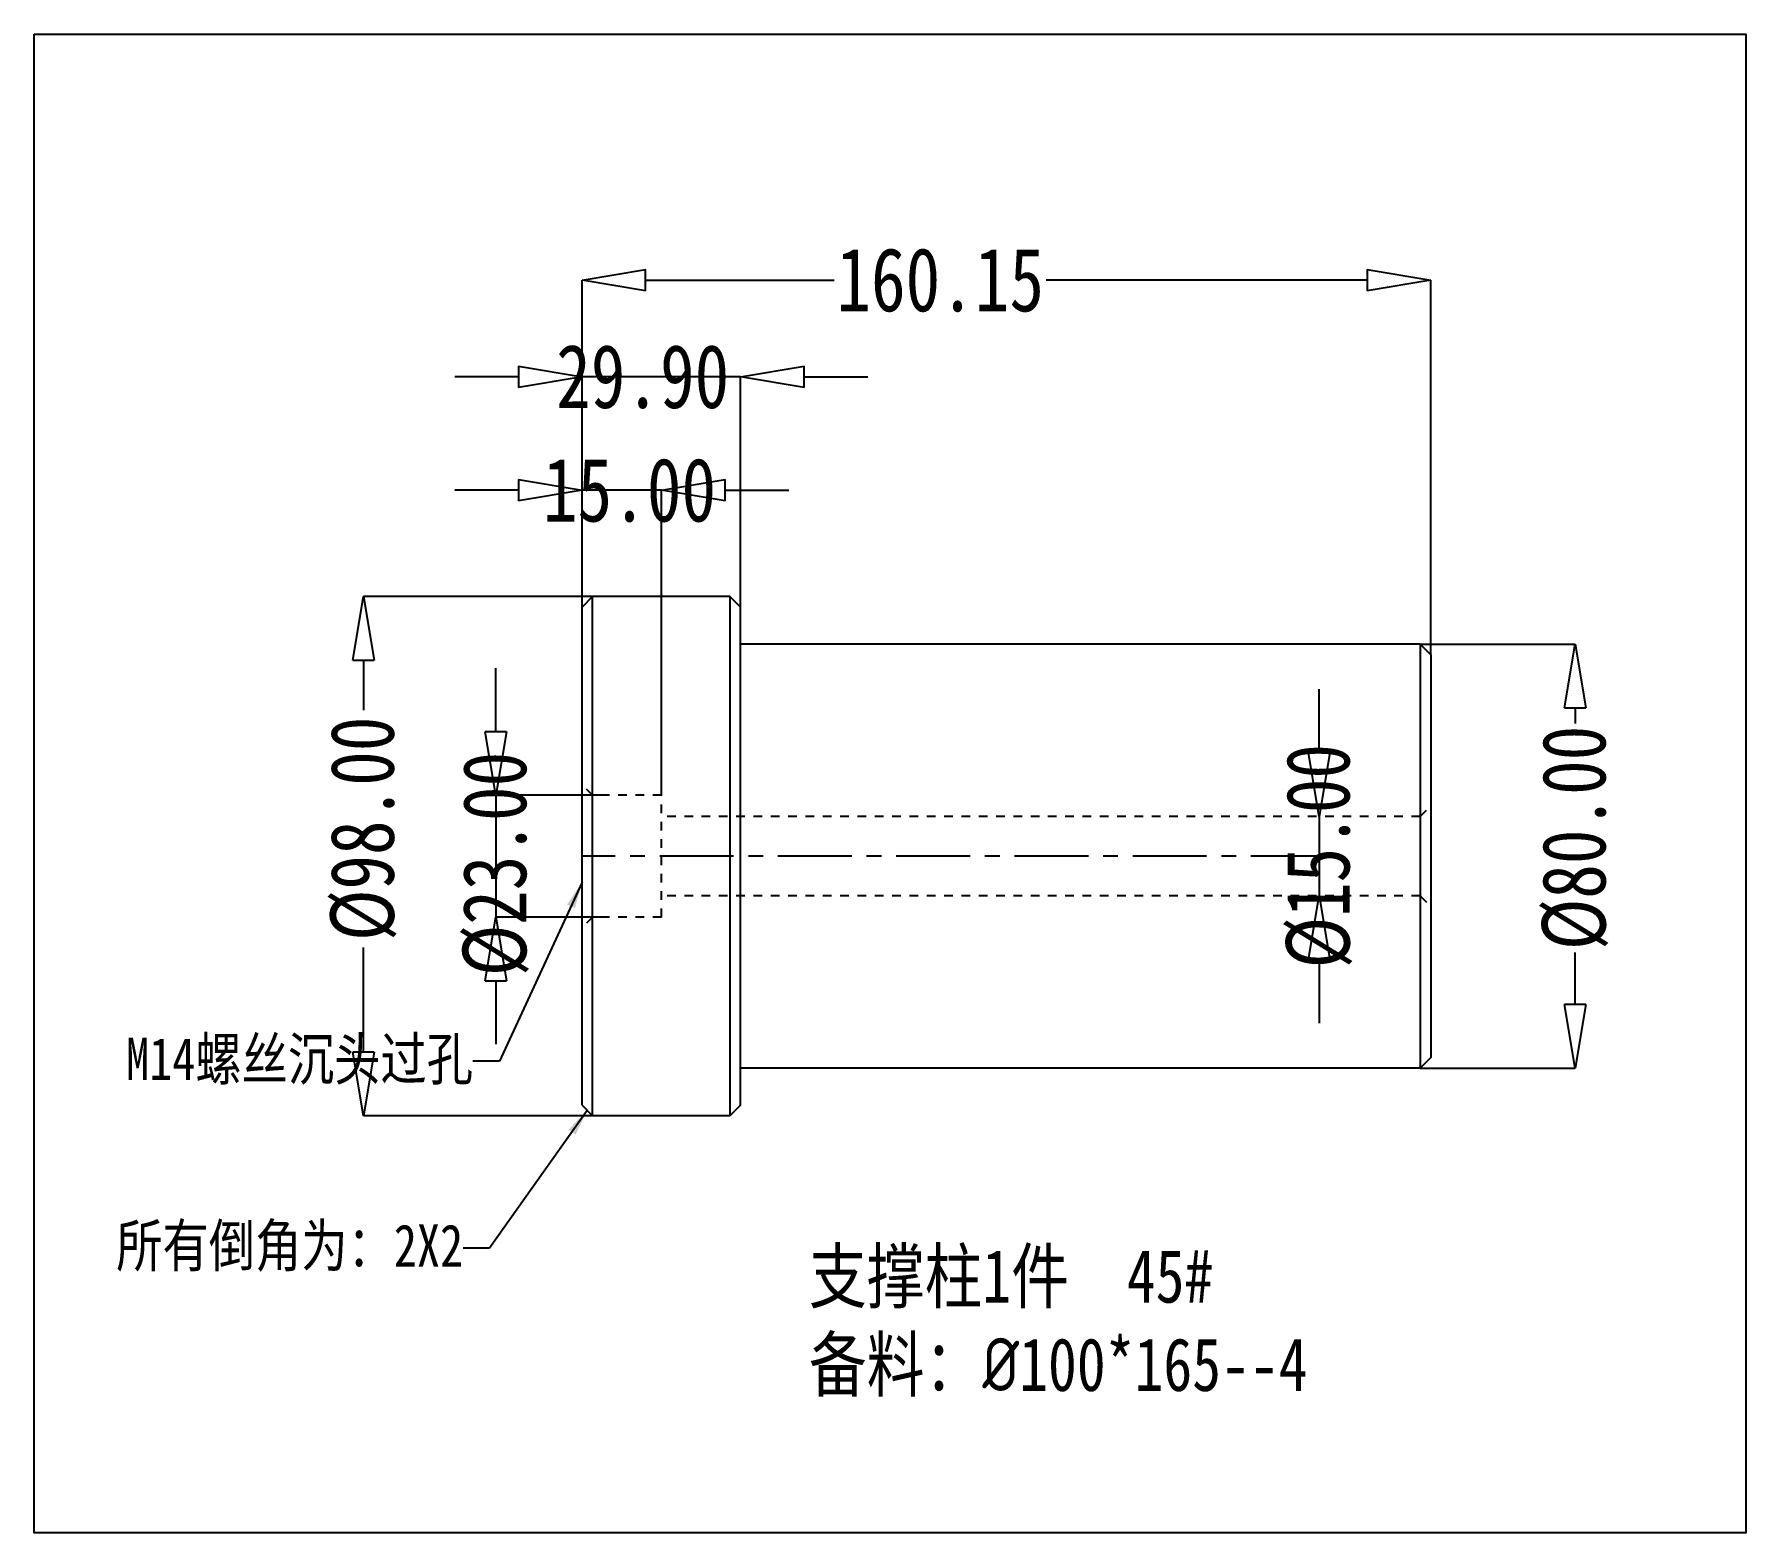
# Model space of a CAD drawing. Header units: millimetres. Extents: x 2673 to 5721, y -10743 to 3474.
# Drawn here: x 4429.7 to 4752.6, y 835 to 1117.9 of the extents above; entities that cross this region are included whole.
import ezdxf

# ---------------------------------------------------------------- set-up
doc = ezdxf.new("R2010")
doc.units = ezdxf.units.MM
doc.header["$LTSCALE"] = 16.335
doc.header["$PDMODE"] = 3
doc.header["$PDSIZE"] = 0.3125
doc.linetypes.add('CENTER', pattern=[0.6, 0.375, -0.075, 0.075, -0.075])
doc.linetypes.add('HIDDEN', pattern=[0.2, 0.1, -0.1])
doc.layers.get('0').update_dxf_attribs({"linetype": 'CONTINUOUS'})
doc.layers.get('Defpoints').update_dxf_attribs({"linetype": 'CONTINUOUS'})
doc.layers.add('DEFAULT_2', color=8, linetype='HIDDEN')
doc.layers.add('dim', color=82, linetype='CONTINUOUS', lineweight=9)
doc.styles.get("Standard").update_dxf_attribs({"font": 'txt', "width": 0.8})
doc.dimstyles.get("Standard").update_dxf_attribs({"dimtxt": 0.15625, "dimasz": 0.1875, "dimexe": 0.125, "dimexo": 0.0625, "dimtad": 0, "dimtih": 1, "dimtoh": 1, "dimdsep": 46, "dimtxsty": 'Standard', "dimcen": 0.09, "dimadec": 0, "dimazin": 0, "dimtp": 0.01, "dimtm": 0.01, "dimtfac": 1, "dimtofl": 0, "dimtmove": 0, "dimatfit": 3, "dimfxl": 0, "dimtolj": 1, "dimarcsym": 0})
doc.dimstyles.new('STANDARD$0', dxfattribs={"dimscale": 2, "dimtxt": 3, "dimasz": 3, "dimexe": 1.25, "dimexo": 0.625, "dimgap": 0.5, "dimtad": 0, "dimdsep": 46, "dimlunit": 6, "dimtxsty": 'Standard', "dimblk": 'CLOSEDBLANK', "dimcen": 0, "dimclrt": 2, "dimazin": 2, "dimtfac": 2, "dimtmove": 1, "dimatfit": 3, "dimfxl": 0, "dimtolj": 1, "dimtzin": 0, "dimarcsym": 0})

# ---------------------------------------------------------------- blocks, each defined once
blk = doc.blocks.new('_ClosedBlank')
at = {"color": 0, "linetype": 'ByBlock', "lineweight": -2}
for p, q in [((-1, 0.167), (0, 0)), ((-1, 0.167), (-1, -0.167)), ((0, 0), (-1, -0.167))]:
    blk.add_line(p, q, dxfattribs=at)
blk = doc.blocks.new('*D100')
at = {"color": 4, "lineweight": -2}
for p, q in [((4691.17, 1002.73), (4720.38, 1002.73)), ((4720.38, 990.73), (4720.38, 987.78)), ((4720.38, 934.73), (4720.38, 944.58)), ((4691.17, 922.73), (4720.38, 922.73))]:
    blk.add_line(p, q, dxfattribs=at)
at = {"layer": 'Defpoints', "color": 0}
for p in [(4691.17, 1002.73), (4691.17, 922.73), (4720.38, 922.73)]:
    blk.add_point(p, dxfattribs=at)
at = {"color": 4, "lineweight": -2, "xscale": 12, "yscale": 12, "zscale": 12}
for p, rotation in [((4720.38, 1002.73), 90), ((4720.38, 922.73), 270)]:
    blk.add_blockref('_ClosedBlank', p, dxfattribs=dict(at, rotation=rotation))
at = {"color": 6, "insert": (4720.38, 966.18), "char_height": 12, "attachment_point": 5, "rotation": 90}
blk.add_mtext('\\A1;%%c80.00', dxfattribs=at)
blk = doc.blocks.new('*D101')
at = {"color": 4, "lineweight": -2}
for p, q in [((4672.09, 982.23), (4672.09, 994.23)), ((4672.09, 970.23), (4672.09, 955.23)), ((4672.09, 943.23), (4672.09, 931.23))]:
    blk.add_line(p, q, dxfattribs=at)
at = {"layer": 'Defpoints', "color": 0}
for p in [(4672.09, 970.23), (4672.09, 955.23), (4672.09, 955.23)]:
    blk.add_point(p, dxfattribs=at)
at = {"color": 4, "lineweight": -2, "xscale": 12, "yscale": 12, "zscale": 12}
for p, rotation in [((4672.09, 970.23), 270), ((4672.09, 955.23), 90)]:
    blk.add_blockref('_ClosedBlank', p, dxfattribs=dict(at, rotation=rotation))
at = {"color": 6, "insert": (4672.09, 962.73), "char_height": 12, "attachment_point": 5, "rotation": 90}
blk.add_mtext('\\A1;%%c15.00', dxfattribs=at)
blk = doc.blocks.new('*D102')
at = {"color": 4, "lineweight": -2}
for p, q in [((4516.76, 986.23), (4516.76, 998.23)), ((4537.74, 974.23), (4516.76, 974.23)), ((4516.76, 974.23), (4516.76, 951.23)), ((4537.74, 951.23), (4516.76, 951.23)), ((4516.76, 939.23), (4516.76, 927.23))]:
    blk.add_line(p, q, dxfattribs=at)
at = {"layer": 'Defpoints', "color": 0}
for p in [(4537.74, 974.23), (4516.76, 951.23), (4537.74, 951.23)]:
    blk.add_point(p, dxfattribs=at)
at = {"color": 4, "lineweight": -2, "xscale": 12, "yscale": 12, "zscale": 12}
for p, rotation in [((4516.76, 974.23), 270), ((4516.76, 951.23), 90)]:
    blk.add_blockref('_ClosedBlank', p, dxfattribs=dict(at, rotation=rotation))
at = {"color": 6, "insert": (4516.76, 961.26), "char_height": 12, "attachment_point": 5, "rotation": 90}
blk.add_mtext('\\A1;%%c23.00', dxfattribs=at)
blk = doc.blocks.new('*D103')
at = {"color": 4, "lineweight": -2}
for p, q in [((4521.02, 1031.79), (4509.02, 1031.79)), ((4533.02, 979.92), (4533.02, 1031.79)), ((4548.02, 1031.79), (4533.02, 1031.79)), ((4548.02, 974.23), (4548.02, 1031.79)), ((4560.02, 1031.79), (4572.02, 1031.79))]:
    blk.add_line(p, q, dxfattribs=at)
at = {"layer": 'Defpoints', "color": 0}
for p in [(4533.02, 1031.79), (4533.02, 979.92), (4548.02, 974.23)]:
    blk.add_point(p, dxfattribs=at)
at = {"color": 4, "lineweight": -2, "xscale": 12, "yscale": 12, "zscale": 12}
blk.add_blockref('_ClosedBlank', (4533.02, 1031.79), dxfattribs=at)
at = {"color": 4, "lineweight": -2, "xscale": 12, "yscale": 12, "zscale": 12, "rotation": 180}
blk.add_blockref('_ClosedBlank', (4548.02, 1031.79), dxfattribs=at)
at = {"color": 6, "insert": (4541.98, 1031.79), "char_height": 12, "attachment_point": 5}
blk.add_mtext('\\A1;15.00', dxfattribs=at)
blk = doc.blocks.new('*D104')
at = {"color": 4, "lineweight": -2}
for p, q in [((4521.02, 1053.21), (4509.02, 1053.21)), ((4533.02, 1009.73), (4533.02, 1053.21)), ((4562.92, 1053.21), (4533.02, 1053.21)), ((4562.92, 1009.73), (4562.92, 1053.21)), ((4574.92, 1053.21), (4586.92, 1053.21))]:
    blk.add_line(p, q, dxfattribs=at)
at = {"layer": 'Defpoints', "color": 0}
for p in [(4533.02, 1053.21), (4533.02, 1009.73), (4562.92, 1009.73)]:
    blk.add_point(p, dxfattribs=at)
at = {"color": 4, "lineweight": -2, "xscale": 12, "yscale": 12, "zscale": 12}
blk.add_blockref('_ClosedBlank', (4533.02, 1053.21), dxfattribs=at)
at = {"color": 4, "lineweight": -2, "xscale": 12, "yscale": 12, "zscale": 12, "rotation": 180}
blk.add_blockref('_ClosedBlank', (4562.92, 1053.21), dxfattribs=at)
at = {"color": 6, "insert": (4544.47, 1053.21), "char_height": 12, "attachment_point": 5}
blk.add_mtext('\\A1;29.90', dxfattribs=at)
blk = doc.blocks.new('*D105')
at = {"color": 4, "lineweight": -2}
for p, q in [((4535.02, 1011.73), (4491.79, 1011.73)), ((4491.79, 999.73), (4491.79, 990.3)), ((4491.79, 925.73), (4491.79, 945.5)), ((4535.02, 913.73), (4491.79, 913.73))]:
    blk.add_line(p, q, dxfattribs=at)
at = {"layer": 'Defpoints', "color": 0}
for p in [(4535.02, 1011.73), (4491.79, 913.73), (4535.02, 913.73)]:
    blk.add_point(p, dxfattribs=at)
at = {"color": 4, "lineweight": -2, "xscale": 12, "yscale": 12, "zscale": 12}
for p, rotation in [((4491.79, 1011.73), 90), ((4491.79, 913.73), 270)]:
    blk.add_blockref('_ClosedBlank', p, dxfattribs=dict(at, rotation=rotation))
at = {"color": 6, "insert": (4491.79, 967.9), "char_height": 12, "attachment_point": 5, "rotation": 90}
blk.add_mtext('\\A1;%%c98.00', dxfattribs=at)
blk = doc.blocks.new('*D106')
at = {"color": 4, "lineweight": -2}
for p, q in [((4533.02, 1006.79), (4533.02, 1071.46)), ((4545.02, 1071.46), (4580.6, 1071.46)), ((4681.17, 1071.46), (4620.6, 1071.46)), ((4693.17, 1000.73), (4693.17, 1071.46))]:
    blk.add_line(p, q, dxfattribs=at)
at = {"layer": 'Defpoints', "color": 0}
for p in [(4533.02, 1071.46), (4533.02, 1006.79), (4693.17, 1000.73)]:
    blk.add_point(p, dxfattribs=at)
at = {"color": 4, "lineweight": -2, "xscale": 12, "yscale": 12, "zscale": 12, "rotation": 180}
blk.add_blockref('_ClosedBlank', (4533.02, 1071.46), dxfattribs=at)
at = {"color": 4, "lineweight": -2, "xscale": 12, "yscale": 12, "zscale": 12}
blk.add_blockref('_ClosedBlank', (4693.17, 1071.46), dxfattribs=at)
at = {"color": 6, "insert": (4600.6, 1071.46), "char_height": 12, "attachment_point": 5}
blk.add_mtext('\\A1;160.15', dxfattribs=at)

msp = doc.modelspace()

# ---------------------------------------------------------------- linework, layer by layer
at = {"color": 7, "linetype": 'Continuous'}
for p, q in [((4533.024, 1009.732), (4535.024, 1011.732)), ((4535.024, 913.732), (4535.024, 1011.732)), ((4560.924, 1011.732), (4535.024, 1011.732)), ((4560.924, 1011.732), (4560.924, 913.732)), ((4562.924, 1009.732), (4560.924, 1011.732)), ((4533.024, 915.732), (4533.024, 1009.858)), ((4562.924, 915.732), (4562.924, 1009.732)), ((4691.174, 1002.732), (4562.924, 1002.732)), ((4691.174, 1002.732), (4691.174, 922.732)), ((4693.174, 1000.732), (4691.174, 1002.732)), ((4693.174, 1000.732), (4693.174, 924.732)), ((4693.174, 924.732), (4691.174, 922.732)), ((4691.174, 922.732), (4562.924, 922.732)), ((4533.024, 915.732), (4535.024, 913.732)), ((4562.924, 915.732), (4560.924, 913.732)), ((4560.924, 913.732), (4535.024, 913.732))]:
    msp.add_line(p, q, dxfattribs=at)
msp.add_lwpolyline([(4429.675, 1117.853), (4752.577, 1117.853), (4752.577, 835.046), (4429.675, 835.046)], close=True)
at = {"layer": 'DEFAULT_2', "color": 8, "linetype": 'HIDDEN'}
for p, q in [((4535.024, 974.232), (4533.024, 976.232)), ((4548.024, 974.232), (4535.024, 974.232)), ((4548.024, 951.232), (4548.024, 974.232)), ((4691.174, 970.232), (4693.174, 972.232)), ((4691.174, 970.232), (4548.024, 970.232)), ((4691.174, 955.232), (4548.024, 955.232)), ((4691.174, 955.232), (4693.174, 953.232)), ((4535.024, 951.232), (4533.024, 949.232)), ((4548.024, 951.232), (4535.024, 951.232))]:
    msp.add_line(p, q, dxfattribs=at)
at = {"layer": 'DEFAULT_2', "color": 1, "linetype": 'CENTER', "ltscale": 2.276437}
msp.add_line((4673.174, 962.732), (4533.024, 962.732), dxfattribs=at)

# ---------------------------------------------------------------- texts
at = {"insert": (4575.821, 888.478), "char_height": 10, "width": 197.50346, "attachment_point": 1}
msp.add_mtext('{\\fSimSun|b0|i0|c134|p2;支撑柱1件}  45#\\P{\\fSimSun|b0|i0|c134|p2;备料：\\fISOCPEUR|b0|i0|c0|p34;%%C\\fSimSun|b0|i0|c0|p2;1\\fSimSun|b0|i0|c134|p2;0\\fSimSun|b0|i0|c0|p2;0*\\fSimSun|b0|i0|c134|p2;165\\fSimSun|b0|i0|c0|p2;--\\fSimSun|b0|i0|c134|p2;4}', dxfattribs=at)
at = {"layer": 'dim', "color": 6, "char_height": 8, "attachment_point": 6}
for s, insert in [('\\A1;M14{\\fSimSun|b0|i0|c134|p2;螺丝沉头过孔}', (4512.448, 924.026)), ('\\A1;{\\fSimSun|b0|i0|c134|p2;所有倒角为：2X2}', (4510.582, 888.762))]:
    msp.add_mtext(s, dxfattribs=dict(at, insert=insert))

# ---------------------------------------------------------------- dimensions: what is measured, and where the dimension line sits
for base, p1, p2, picture, middle in [((4533.024, 1071.458), (4693.174, 1000.732), (4533.024, 1006.791), '*D106', (4600.603, 1071.458)), ((4533.024, 1053.212), (4562.924, 1009.732), (4533.024, 1009.732), '*D104', (4544.467, 1053.212)), ((4533.024, 1031.788), (4548.024, 974.232), (4533.024, 979.917), '*D103', (4541.98, 1031.788))]:
    dim = msp.add_linear_dim(base=base, p1=p1, p2=p2, dimstyle='STANDARD$0', override={"dimtxt": 6, "dimasz": 6, "dimexe": 0, "dimexo": 0, "dimgap": 0, "dimzin": 0, "dimclrd": 4, "dimclre": 4, "dimclrt": 6, "dimfxl": 1.25})
    dim.commit()
    dim.dimension.update_dxf_attribs({"geometry": picture, "text_midpoint": middle, "dimtype": 160})
for base, p1, p2, picture, middle in [((4491.794, 913.732), (4535.024, 1011.732), (4535.024, 913.732), '*D105', (4491.794, 967.904)), ((4720.375, 922.732), (4691.174, 1002.732), (4691.174, 922.732), '*D100', (4720.375, 966.18)), ((4516.763, 951.232), (4537.743, 974.232), (4537.743, 951.232), '*D102', (4516.763, 961.263)), ((4672.092, 955.232), (4672.092, 970.232), (4672.092, 955.232), '*D101', (4672.092, 962.732))]:
    dim = msp.add_linear_dim(base=base, p1=p1, p2=p2, angle=90, text='%%c<>', dimstyle='STANDARD$0', override={"dimtxt": 6, "dimasz": 6, "dimexe": 0, "dimexo": 0, "dimgap": 0, "dimzin": 0, "dimclrd": 4, "dimclre": 4, "dimclrt": 6, "dimfxl": 1.25})
    dim.commit()
    dim.dimension.update_dxf_attribs({"geometry": picture, "text_midpoint": middle, "dimtype": 160})

# ---------------------------------------------------------------- leaders
at = {"layer": 'dim', "annotation_type": 0, "has_hookline": 1, "hookline_direction": 1}
for points, text_width in [([(4533.024, 957.803), (4517.448, 924.026), (4512.448, 924.026)], 75.744), ([(4534.024, 914.732), (4515.582, 888.762), (4510.582, 888.762)], 67.342)]:
    msp.add_leader(points, dimstyle='Standard', override={"dimtxt": 2.5, "dimasz": 5, "dimexe": 0, "dimexo": 0, "dimgap": 0, "dimtad": 0, "dimzin": 0, "dimcen": 0, "dimclrd": 4, "dimclre": 4, "dimclrt": 6, "dimadec": 2, "dimtol": 0, "dimfxl": 1.25, "dimtzin": 0}, dxfattribs=dict(at, text_width=text_width))

doc.saveas('drawing.dxf')
